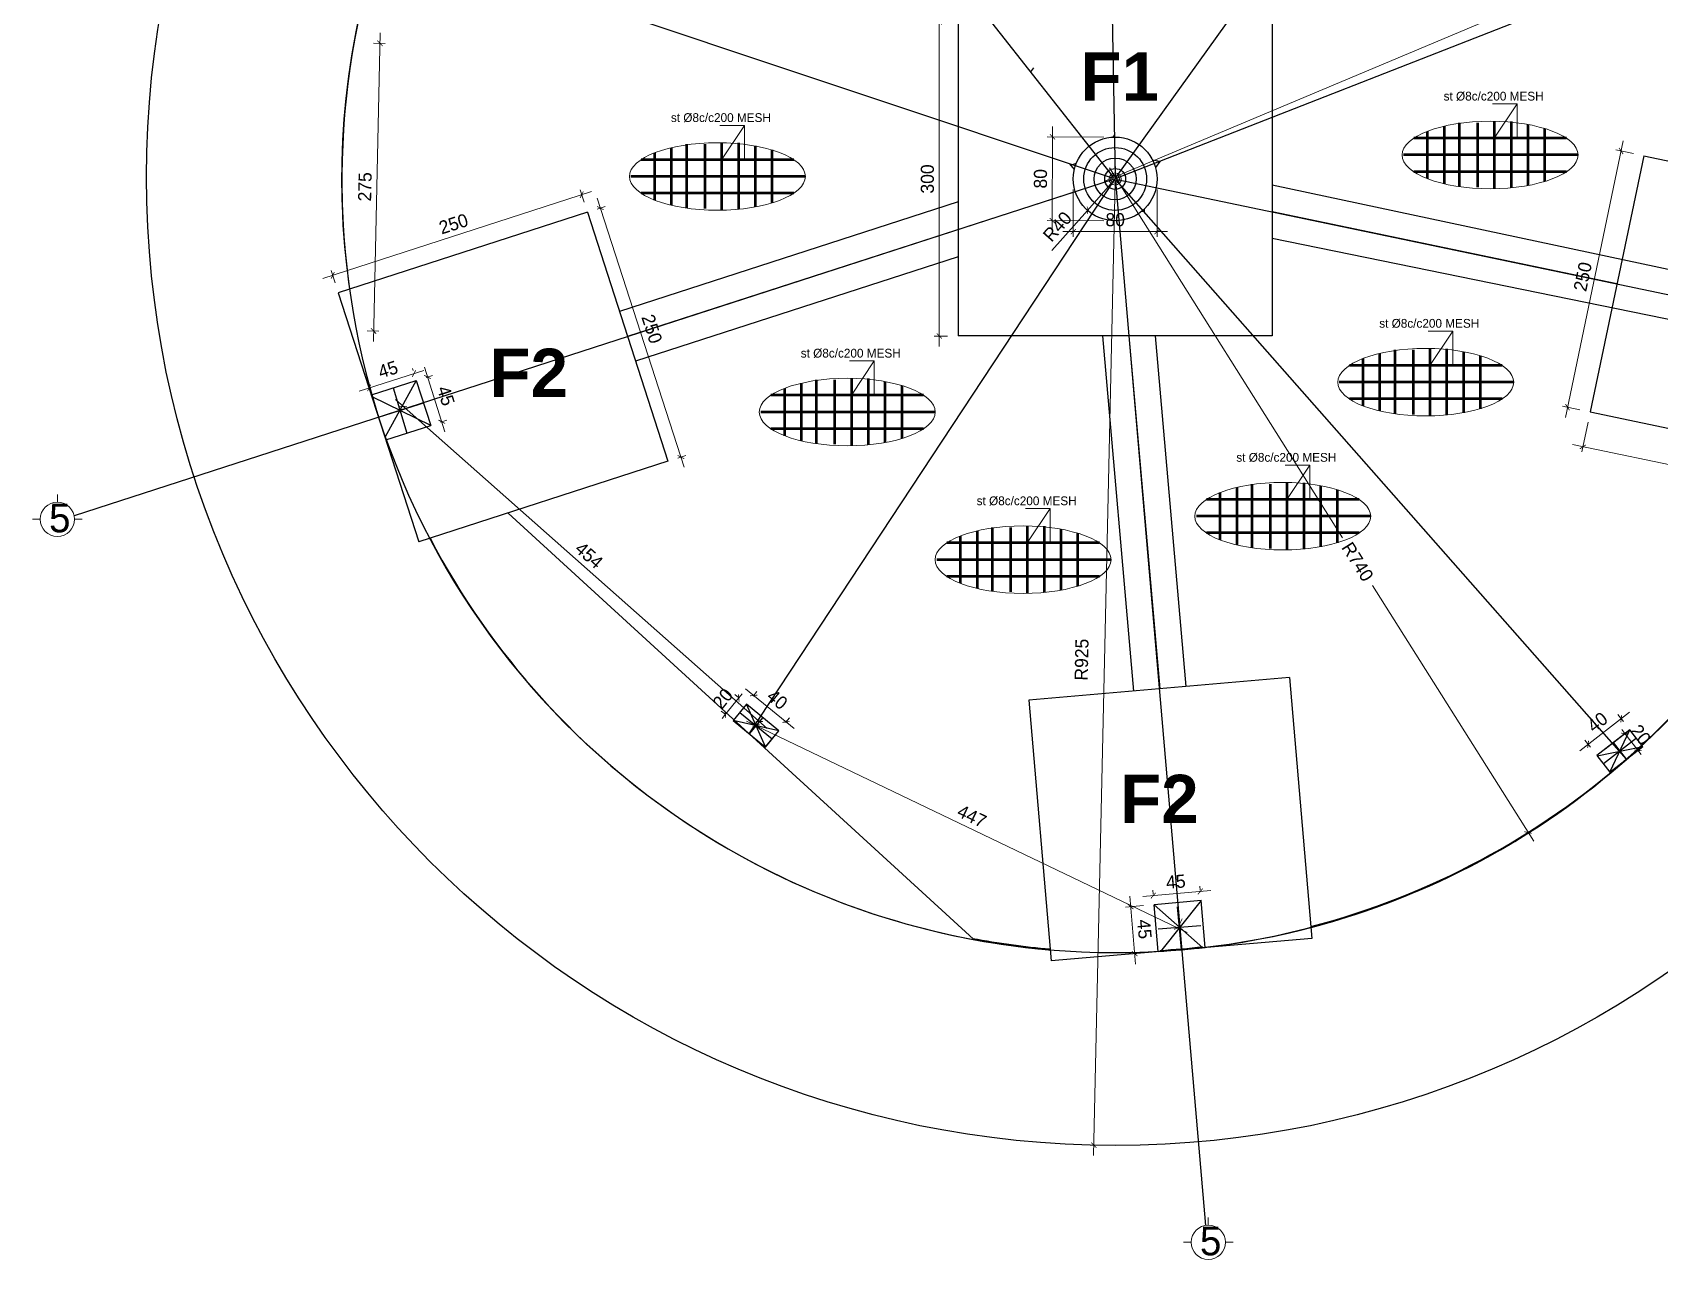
# Model space of a CAD drawing. Header units: inches. Extents: x -291016 to -124071, y 25078 to 137196.
# Drawn here: x -207243 to -205690, y 33585 to 34756 of the extents above; entities that cross this region are included whole.
import ezdxf

# ---------------------------------------------------------------- set-up
doc = ezdxf.new("R2010")
doc.units = ezdxf.units.IN
doc.header["$MEASUREMENT"] = 0
for name, color, linetype, lineweight in [('DOOR', 112, 'Continuous', 20), ('HACTH', 8, 'Continuous', 9), ('text', 7, 'Continuous', 35), ('TOP', 4, 'Continuous', 53)]:
    doc.layers.add(name, color=color, linetype=linetype, lineweight=lineweight)
for name, color, linetype in [('NOTES', 7, 'Continuous'), ('TEX', 4, 'Continuous'), ('WALL', 7, 'Continuous')]:
    doc.layers.add(name, color=color, linetype=linetype)
doc.styles.add('dim', font='')
doc.styles.add('SANSSERIFBOLD', font='sasb____.pfb', dxfattribs={"height": 70})
doc.styles.get('dim').set_extended_font_data('Kabel Bk BT')
doc.dimstyles.new('50PEA1', dxfattribs={"dimscale": 0, "dimtxt": 12.5, "dimasz": 5, "dimexe": 5, "dimexo": 10, "dimgap": 5, "dimtad": 1, "dimdec": 0, "dimdsep": 46, "dimtxsty": 'Standard', "dimblk1": 'ARCHTICK', "dimblk2": 'ARCHTICK', "dimsah": 1, "dimcen": 2.5, "dimdle": 10, "dimclrd": 8, "dimclre": 8, "dimclrt": 7, "dimadec": 0, "dimazin": 0, "dimtfac": 1, "dimtdec": 0, "dimtix": 1, "dimtmove": 2, "dimatfit": 3, "dimldrblk": 'ARCHTICK', "dimfxl": 1, "dimtolj": 1, "dimtzin": 0, "dimlwd": 13, "dimlwe": 13, "dimarcsym": 0})

# ---------------------------------------------------------------- blocks, each defined once
blk = doc.blocks.new('_ArchTick')
at = {"color": 0, "const_width": 0.15}
blk.add_lwpolyline([(-0.5, -0.5), (0.5, 0.5)], dxfattribs=at)
blk = doc.blocks.new('*D380')
at = {"layer": 'Defpoints', "color": 0, "linetype": 'Continuous', "ltscale": 0.2, "transparency": 16777216}
for p in [(-206561.7, 34114.9), (-206523.8, 34098), (-206530.7, 34089.6)]:
    blk.add_point(p, dxfattribs=at)
at = {"layer": 'DOOR', "color": 8, "lineweight": 13, "ltscale": 0.2, "transparency": 16777216}
blk.add_line((-206562.5, 34129.7), (-206516.1, 34091.7), dxfattribs=at)
at = {"layer": 'DOOR', "color": 8, "linetype": 'Continuous', "lineweight": 13, "ltscale": 0.2, "transparency": 16777216}
for p, q in [((-206555.3, 34122.7), (-206551.6, 34127.2)), ((-206524.4, 34097.4), (-206520.6, 34101.9))]:
    blk.add_line(p, q, dxfattribs=at)
at = {"layer": 'DOOR', "color": 8, "linetype": 'Continuous', "lineweight": 13, "ltscale": 0.2, "transparency": 16777216, "xscale": 5, "yscale": 5, "zscale": 5}
for p, rotation in [((-206554.8, 34123.3), 140.7629994113411), ((-206523.8, 34098), 320.7629994113411)]:
    blk.add_blockref('_ArchTick', p, dxfattribs=dict(at, rotation=rotation))
at = {"layer": 'DOOR', "color": 7, "linetype": 'Continuous', "ltscale": 0.2, "transparency": 16777216, "insert": (-206532.2, 34119.4), "char_height": 12.5, "attachment_point": 5, "rotation": 320.763}
blk.add_mtext('\\A1;40', dxfattribs=at)
blk = doc.blocks.new('*D381')
at = {"layer": 'Defpoints', "color": 0, "linetype": 'Continuous', "ltscale": 0.2, "transparency": 16777216}
for p in [(-206569, 34121), (-206561.7, 34114.9), (-206574.5, 34099.2)]:
    blk.add_point(p, dxfattribs=at)
at = {"layer": 'DOOR', "color": 8, "linetype": 'Continuous', "lineweight": 13, "ltscale": 0.2, "transparency": 16777216}
for p, q in [((-206569.4, 34121.2), (-206572.9, 34124.1)), ((-206582.2, 34105.6), (-206585.7, 34108.4))]:
    blk.add_line(p, q, dxfattribs=at)
at = {"layer": 'DOOR', "color": 8, "lineweight": 13, "ltscale": 0.2, "transparency": 16777216}
for p, q in [((-206569, 34121), (-206565.9, 34124.8)), ((-206581.8, 34105.3), (-206569, 34121)), ((-206581.8, 34105.3), (-206585, 34101.4))]:
    blk.add_line(p, q, dxfattribs=at)
at = {"layer": 'DOOR', "color": 8, "linetype": 'Continuous', "lineweight": 13, "ltscale": 0.2, "transparency": 16777216, "xscale": 5, "yscale": 5, "zscale": 5}
for p, rotation in [((-206569, 34121), 230.7629994113154), ((-206581.8, 34105.3), 50.76299941131533)]:
    blk.add_blockref('_ArchTick', p, dxfattribs=dict(at, rotation=rotation))
at = {"layer": 'DOOR', "color": 7, "linetype": 'Continuous', "ltscale": 0.2, "transparency": 16777216, "insert": (-206584.2, 34120.2), "char_height": 12.5, "attachment_point": 5, "rotation": 50.763}
blk.add_mtext('\\A1;20', dxfattribs=at)
blk = doc.blocks.new('*D382')
at = {"layer": 'Defpoints', "color": 0, "linetype": 'Continuous', "ltscale": 0.2, "transparency": 16777216}
for p in [(-205726.2, 34101.2), (-205717.9, 34090.6), (-205749.5, 34066)]:
    blk.add_point(p, dxfattribs=at)
at = {"layer": 'DOOR', "color": 8, "lineweight": 13, "ltscale": 0.2, "transparency": 16777216}
blk.add_line((-205765.6, 34070.5), (-205718.3, 34107.4), dxfattribs=at)
at = {"layer": 'DOOR', "color": 8, "linetype": 'Continuous', "lineweight": 13, "ltscale": 0.2, "transparency": 16777216}
for p, q in [((-205724.1, 34098.5), (-205729.3, 34105.2)), ((-205755.6, 34073.9), (-205760.8, 34080.6))]:
    blk.add_line(p, q, dxfattribs=at)
at = {"layer": 'DOOR', "color": 8, "linetype": 'Continuous', "lineweight": 13, "ltscale": 0.2, "transparency": 16777216, "xscale": 5, "yscale": 5, "zscale": 5}
for p, rotation in [((-205726.2, 34101.2), 37.94875498704682), ((-205757.8, 34076.6), 217.9487549870468)]:
    blk.add_blockref('_ArchTick', p, dxfattribs=dict(at, rotation=rotation))
at = {"layer": 'DOOR', "color": 7, "linetype": 'Continuous', "ltscale": 0.2, "transparency": 16777216, "insert": (-205748.9, 34097.8), "char_height": 12.5, "attachment_point": 5, "rotation": 37.9488}
blk.add_mtext('\\A1;40', dxfattribs=at)
blk = doc.blocks.new('*D383')
at = {"layer": 'Defpoints', "color": 0, "linetype": 'Continuous', "ltscale": 0.2, "transparency": 16777216}
for p in [(-205749.5, 34066), (-205710.2, 34070.9), (-205737, 34050)]:
    blk.add_point(p, dxfattribs=at)
at = {"layer": 'DOOR', "color": 8, "lineweight": 13, "ltscale": 0.2, "transparency": 16777216}
for p, q in [((-205722.7, 34086.9), (-205725.7, 34090.8)), ((-205722.7, 34086.9), (-205710.2, 34070.9)), ((-205710.2, 34070.9), (-205707.1, 34067))]:
    blk.add_line(p, q, dxfattribs=at)
at = {"layer": 'DOOR', "color": 8, "linetype": 'Continuous', "lineweight": 13, "ltscale": 0.2, "transparency": 16777216}
for p, q in [((-205741.6, 34072.1), (-205718.7, 34089.9)), ((-205729.1, 34056.2), (-205706.3, 34074))]:
    blk.add_line(p, q, dxfattribs=at)
at = {"layer": 'DOOR', "color": 8, "linetype": 'Continuous', "lineweight": 13, "ltscale": 0.2, "transparency": 16777216, "xscale": 5, "yscale": 5, "zscale": 5}
for p, rotation in [((-205722.7, 34086.9), 307.9487549870678), ((-205710.2, 34070.9), 127.9487549870678)]:
    blk.add_blockref('_ArchTick', p, dxfattribs=dict(at, rotation=rotation))
at = {"layer": 'DOOR', "color": 7, "linetype": 'Continuous', "ltscale": 0.2, "transparency": 16777216, "insert": (-205707.6, 34085.8), "char_height": 12.5, "attachment_point": 5, "rotation": 307.9488}
blk.add_mtext('\\A1;20', dxfattribs=at)
blk = doc.blocks.new('*D388')
at = {"layer": 'Defpoints', "color": 0, "linetype": 'Continuous', "ltscale": 0.2, "transparency": 16777216}
for p in [(-205357, 34977.5), (-206209.5, 34618.6)]:
    blk.add_point(p, dxfattribs=at)
at = {"layer": 'DOOR', "color": 8, "lineweight": 13, "ltscale": 0.2, "transparency": 16777216}
blk.add_line((-206218.7, 34614.7), (-205347.8, 34981.4), dxfattribs=at)
at = {"layer": 'DOOR', "color": 8, "linetype": 'Continuous', "lineweight": 13, "ltscale": 0.2, "transparency": 16777216, "xscale": 5, "yscale": 5, "zscale": 5, "rotation": 22.83008525945149}
blk.add_blockref('_ArchTick', (-205357, 34977.5), dxfattribs=at)
at = {"layer": 'DOOR', "color": 7, "linetype": 'Continuous', "ltscale": 0.2, "transparency": 16777216, "insert": (-205750.5, 34843), "char_height": 12.5, "attachment_point": 5, "rotation": 22.8301}
blk.add_mtext('\\A1;R925', dxfattribs=at)
blk = doc.blocks.new('*D389')
at = {"layer": 'Defpoints', "color": 0, "linetype": 'Continuous', "ltscale": 0.2, "transparency": 16777216}
for p in [(-206209.5, 34618.6), (-206229.9, 33693.8)]:
    blk.add_point(p, dxfattribs=at)
at = {"layer": 'DOOR', "color": 8, "lineweight": 13, "ltscale": 0.2, "transparency": 16777216}
blk.add_line((-206209.3, 34628.6), (-206230.2, 33683.8), dxfattribs=at)
at = {"layer": 'DOOR', "color": 8, "linetype": 'Continuous', "lineweight": 13, "ltscale": 0.2, "transparency": 16777216, "xscale": 5, "yscale": 5, "zscale": 5, "rotation": 268.7352641129002}
blk.add_blockref('_ArchTick', (-206229.9, 33693.8), dxfattribs=at)
at = {"layer": 'DOOR', "color": 7, "linetype": 'Continuous', "ltscale": 0.2, "transparency": 16777216, "insert": (-206241.5, 34157.5), "char_height": 12.5, "attachment_point": 5, "rotation": 88.7353}
blk.add_mtext('\\A1;R925', dxfattribs=at)
blk = doc.blocks.new('*D390')
at = {"layer": 'Defpoints', "color": 0, "linetype": 'Continuous', "ltscale": 0.2, "transparency": 16777216}
for p in [(-206249.5, 34616.6), (-206169.5, 34616.6), (-206169.5, 34566.3)]:
    blk.add_point(p, dxfattribs=at)
at = {"layer": 'DOOR', "color": 8, "linetype": 'Continuous', "lineweight": 13, "ltscale": 0.2, "transparency": 16777216}
for p, q in [((-206249.5, 34606.6), (-206249.5, 34561.3)), ((-206169.5, 34606.6), (-206169.5, 34561.3))]:
    blk.add_line(p, q, dxfattribs=at)
at = {"layer": 'DOOR', "color": 8, "lineweight": 13, "ltscale": 0.2, "transparency": 16777216}
blk.add_line((-206259.5, 34566.3), (-206159.5, 34566.3), dxfattribs=at)
at = {"layer": 'DOOR', "color": 8, "linetype": 'Continuous', "lineweight": 13, "ltscale": 0.2, "transparency": 16777216, "xscale": 5, "yscale": 5, "zscale": 5, "rotation": 180}
blk.add_blockref('_ArchTick', (-206249.5, 34566.3), dxfattribs=at)
at = {"layer": 'DOOR', "color": 8, "linetype": 'Continuous', "lineweight": 13, "ltscale": 0.2, "transparency": 16777216, "xscale": 5, "yscale": 5, "zscale": 5}
blk.add_blockref('_ArchTick', (-206169.5, 34566.3), dxfattribs=at)
at = {"layer": 'DOOR', "color": 7, "linetype": 'Continuous', "ltscale": 0.2, "transparency": 16777216, "insert": (-206209.5, 34577.6), "char_height": 12.5, "attachment_point": 5}
blk.add_mtext('\\A1;80', dxfattribs=at)
blk = doc.blocks.new('*D391')
at = {"layer": 'Defpoints', "color": 0, "linetype": 'Continuous', "ltscale": 0.2, "transparency": 16777216}
for p in [(-206210.2, 34656.6), (-206269.6, 34576.8), (-206210.4, 34576.6)]:
    blk.add_point(p, dxfattribs=at)
at = {"layer": 'DOOR', "color": 8, "lineweight": 13, "ltscale": 0.2, "transparency": 16777216}
blk.add_line((-206269.4, 34666.8), (-206269.6, 34566.8), dxfattribs=at)
at = {"layer": 'DOOR', "color": 8, "linetype": 'Continuous', "lineweight": 13, "ltscale": 0.2, "transparency": 16777216}
for p, q in [((-206220.2, 34656.6), (-206274.4, 34656.8)), ((-206220.4, 34576.7), (-206274.6, 34576.8))]:
    blk.add_line(p, q, dxfattribs=at)
at = {"layer": 'DOOR', "color": 8, "linetype": 'Continuous', "lineweight": 13, "ltscale": 0.2, "transparency": 16777216, "xscale": 5, "yscale": 5, "zscale": 5}
for p, rotation in [((-206269.4, 34656.8), 89.84661278515328), ((-206269.6, 34576.8), 269.8466127851532)]:
    blk.add_blockref('_ArchTick', p, dxfattribs=dict(at, rotation=rotation))
at = {"layer": 'DOOR', "color": 7, "linetype": 'Continuous', "ltscale": 0.2, "transparency": 16777216, "insert": (-206280.8, 34616.8), "char_height": 12.5, "attachment_point": 5, "rotation": 89.8466}
blk.add_mtext('\\A1;80', dxfattribs=at)
blk = doc.blocks.new('*D400')
at = {"layer": 'Defpoints', "color": 0, "linetype": 'Continuous', "ltscale": 0.2, "transparency": 16777216}
for p in [(-206552.5, 34094.5), (-206552.5, 34094.5), (-206149.9, 33901.1)]:
    blk.add_point(p, dxfattribs=at)
at = {"layer": 'DOOR', "color": 8, "lineweight": 13, "ltscale": 0.2, "transparency": 16777216}
blk.add_line((-206140.9, 33896.8), (-206561.5, 34098.9), dxfattribs=at)
at = {"layer": 'DOOR', "color": 8, "linetype": 'Continuous', "lineweight": 13, "ltscale": 0.2, "transparency": 16777216}
for p, q in [((-206548.2, 34103.5), (-206550.3, 34099)), ((-206145.6, 33910.1), (-206147.7, 33905.6))]:
    blk.add_line(p, q, dxfattribs=at)
at = {"layer": 'DOOR', "color": 8, "linetype": 'Continuous', "lineweight": 13, "ltscale": 0.2, "transparency": 16777216, "xscale": 5, "yscale": 5, "zscale": 5}
for p, rotation in [((-206552.5, 34094.5), 154.3350002551037), ((-206149.9, 33901.1), 334.3350002551037)]:
    blk.add_blockref('_ArchTick', p, dxfattribs=dict(at, rotation=rotation))
at = {"layer": 'DOOR', "color": 7, "linetype": 'Continuous', "ltscale": 0.2, "transparency": 16777216, "insert": (-206346.3, 34008), "char_height": 12.5, "attachment_point": 5, "rotation": 334.335}
blk.add_mtext('\\A1;447', dxfattribs=at)
blk = doc.blocks.new('*D401')
at = {"layer": 'Defpoints', "color": 0, "linetype": 'Continuous', "ltscale": 0.2, "transparency": 16777216}
for p in [(-206892.9, 34395.5), (-206889.5, 34399.3), (-206552.7, 34094.5)]:
    blk.add_point(p, dxfattribs=at)
at = {"layer": 'DOOR', "color": 8, "lineweight": 13, "ltscale": 0.2, "transparency": 16777216}
blk.add_line((-206541.8, 34091.7), (-206897, 34405.9), dxfattribs=at)
at = {"layer": 'DOOR', "color": 8, "linetype": 'Continuous', "lineweight": 13, "ltscale": 0.2, "transparency": 16777216}
for p, q in [((-206886.2, 34403), (-206886.2, 34403.1)), ((-206546.1, 34101.9), (-206546, 34102))]:
    blk.add_line(p, q, dxfattribs=at)
at = {"layer": 'DOOR', "color": 8, "linetype": 'Continuous', "lineweight": 13, "ltscale": 0.2, "transparency": 16777216, "xscale": 5, "yscale": 5, "zscale": 5}
for p, rotation in [((-206889.5, 34399.3), 138.4929883590364), ((-206549.3, 34098.3), 318.4929883590364)]:
    blk.add_blockref('_ArchTick', p, dxfattribs=dict(at, rotation=rotation))
at = {"layer": 'DOOR', "color": 7, "linetype": 'Continuous', "ltscale": 0.2, "transparency": 16777216, "insert": (-206712, 34257.2), "char_height": 12.5, "attachment_point": 5, "rotation": 318.493}
blk.add_mtext('\\A1;454', dxfattribs=at)
blk = doc.blocks.new('*D402')
at = {"layer": 'Defpoints', "color": 0, "linetype": 'Continuous', "ltscale": 0.2, "transparency": 16777216}
for p in [(-206927.8, 34746.5), (-206933.9, 34471.8), (-206917.8, 34471.4)]:
    blk.add_point(p, dxfattribs=at)
at = {"layer": 'DOOR', "color": 8, "lineweight": 13, "ltscale": 0.2, "transparency": 16777216}
blk.add_line((-206911.5, 34756.2), (-206918, 34461.4), dxfattribs=at)
at = {"layer": 'DOOR', "color": 8, "linetype": 'Continuous', "lineweight": 13, "ltscale": 0.2, "transparency": 16777216}
for p, q in [((-206917.8, 34746.3), (-206906.7, 34746.1)), ((-206923.9, 34471.6), (-206912.8, 34471.3))]:
    blk.add_line(p, q, dxfattribs=at)
at = {"layer": 'DOOR', "color": 8, "linetype": 'Continuous', "lineweight": 13, "ltscale": 0.2, "transparency": 16777216, "xscale": 5, "yscale": 5, "zscale": 5}
for p, rotation in [((-206911.7, 34746.2), 88.72819894094897), ((-206917.8, 34471.4), 268.728198940949)]:
    blk.add_blockref('_ArchTick', p, dxfattribs=dict(at, rotation=rotation))
at = {"layer": 'DOOR', "color": 7, "linetype": 'Continuous', "ltscale": 0.2, "transparency": 16777216, "insert": (-206926, 34609.1), "char_height": 12.5, "attachment_point": 5, "rotation": 88.7282}
blk.add_mtext('\\A1;275', dxfattribs=at)
blk = doc.blocks.new('*D600')
at = {"color": 8, "lineweight": 13, "transparency": 16777216}
for p, q in [((-206214.9, 34627.1), (-205992.3, 34273.7)), ((-205809.8, 33984), (-205963.7, 34228.3))]:
    blk.add_line(p, q, dxfattribs=at)
at = {"layer": 'Defpoints', "color": 0, "transparency": 16777216}
for p in [(-206209.5, 34618.6), (-205815.2, 33992.4)]:
    blk.add_point(p, dxfattribs=at)
at = {"color": 8, "lineweight": 13, "transparency": 16777216, "xscale": 5, "yscale": 5, "zscale": 5, "rotation": 302.2029900168423}
blk.add_blockref('_ArchTick', (-205815.2, 33992.4), dxfattribs=at)
at = {"color": 7, "transparency": 16777216, "insert": (-205978, 34251), "char_height": 12.5, "attachment_point": 5, "rotation": 302.203}
blk.add_mtext('\\A1;R740', dxfattribs=at)
blk = doc.blocks.new('*D601')
at = {"color": 8, "lineweight": 13, "transparency": 16777216}
for p, q in [((-206183, 33931.4), (-206118.3, 33936.9)), ((-206173.2, 33933.4), (-206173.5, 33937.2)), ((-206128.3, 33937.3), (-206128.7, 33941.1))]:
    blk.add_line(p, q, dxfattribs=at)
at = {"layer": 'Defpoints', "color": 0, "transparency": 16777216}
for p in [(-206128.2, 33936.1), (-206172.3, 33923.5), (-206127.5, 33927.3)]:
    blk.add_point(p, dxfattribs=at)
at = {"color": 8, "lineweight": 13, "transparency": 16777216, "xscale": 5, "yscale": 5, "zscale": 5}
for p, rotation in [((-206173.1, 33932.2), 184.9256058917272), ((-206128.2, 33936.1), 4.925605891727217)]:
    blk.add_blockref('_ArchTick', p, dxfattribs=dict(at, rotation=rotation))
at = {"color": 7, "transparency": 16777216, "insert": (-206151.6, 33945.4), "char_height": 12.5, "attachment_point": 5, "rotation": 4.9256}
blk.add_mtext('\\A1;45', dxfattribs=at)
blk = doc.blocks.new('*D602')
at = {"color": 8, "lineweight": 13, "transparency": 16777216}
for p, q in [((-206182.3, 33922.6), (-206199.7, 33921.1)), ((-206195.6, 33931.5), (-206190, 33866.7)), ((-206178.4, 33877.8), (-206195.8, 33876.3))]:
    blk.add_line(p, q, dxfattribs=at)
at = {"layer": 'Defpoints', "color": 0, "transparency": 16777216}
for p in [(-206172.3, 33923.5), (-206190.9, 33876.7), (-206168.5, 33878.6)]:
    blk.add_point(p, dxfattribs=at)
at = {"color": 8, "lineweight": 13, "transparency": 16777216, "xscale": 5, "yscale": 5, "zscale": 5}
for p, rotation in [((-206194.7, 33921.5), 94.92560589170375), ((-206190.9, 33876.7), 274.9256058917037)]:
    blk.add_blockref('_ArchTick', p, dxfattribs=dict(at, rotation=rotation))
at = {"color": 7, "transparency": 16777216, "insert": (-206181.6, 33900.1), "char_height": 12.5, "attachment_point": 5, "rotation": 274.9256}
blk.add_mtext('\\A1;45', dxfattribs=at)
blk = doc.blocks.new('*D605')
at = {"color": 8, "lineweight": 13, "transparency": 16777216}
for p, q in [((-205757.9, 34384.3), (-205763.8, 34355.9)), ((-205508.3, 34307.6), (-205772.6, 34362.9)), ((-205513.2, 34333.1), (-205519.1, 34304.8))]:
    blk.add_line(p, q, dxfattribs=at)
at = {"layer": 'Defpoints', "color": 0, "transparency": 16777216}
for p in [(-205755.9, 34394.1), (-205762.8, 34360.8), (-205511.2, 34342.9)]:
    blk.add_point(p, dxfattribs=at)
at = {"color": 8, "lineweight": 13, "transparency": 16777216, "xscale": 5, "yscale": 5, "zscale": 5}
for p, rotation in [((-205762.8, 34360.8), 168.1920705506228), ((-205518.1, 34309.7), 348.1920705506228)]:
    blk.add_blockref('_ArchTick', p, dxfattribs=dict(at, rotation=rotation))
at = {"color": 7, "transparency": 16777216, "insert": (-205638.2, 34346.2), "char_height": 12.5, "attachment_point": 5, "rotation": 348.1921}
blk.add_mtext('\\A1;250', dxfattribs=at)
blk = doc.blocks.new('*D606')
at = {"color": 8, "lineweight": 13, "transparency": 16777216}
for p, q in [((-205779.5, 34388.8), (-205724.3, 34653.1)), ((-205714.5, 34640.8), (-205731.2, 34644.3)), ((-205765.7, 34396.1), (-205782.4, 34399.6))]:
    blk.add_line(p, q, dxfattribs=at)
at = {"layer": 'Defpoints', "color": 0, "transparency": 16777216}
for p in [(-205726.3, 34643.3), (-205704.7, 34638.8), (-205755.9, 34394.1)]:
    blk.add_point(p, dxfattribs=at)
at = {"color": 8, "lineweight": 13, "transparency": 16777216, "xscale": 5, "yscale": 5, "zscale": 5}
for p, rotation in [((-205726.3, 34643.3), 78.19207055061685), ((-205777.5, 34398.6), 258.1920705506168)]:
    blk.add_blockref('_ArchTick', p, dxfattribs=dict(at, rotation=rotation))
at = {"color": 7, "transparency": 16777216, "insert": (-205762.9, 34523.3), "char_height": 12.5, "attachment_point": 5, "rotation": 78.1921}
blk.add_mtext('\\A1;250', dxfattribs=at)
blk = doc.blocks.new('*D611')
at = {"color": 8, "lineweight": 13, "transparency": 16777216}
for p, q in [((-206931.5, 34414), (-206869.7, 34433.8)), ((-206880.1, 34433.6), (-206880.7, 34435.5)), ((-206922.9, 34419.9), (-206923.5, 34421.8))]:
    blk.add_line(p, q, dxfattribs=at)
at = {"layer": 'Defpoints', "color": 0, "transparency": 16777216}
for p in [(-206879.2, 34430.7), (-206877.1, 34424.1), (-206919.8, 34410.4)]:
    blk.add_point(p, dxfattribs=at)
at = {"color": 8, "lineweight": 13, "transparency": 16777216, "xscale": 5, "yscale": 5, "zscale": 5}
for p, rotation in [((-206879.2, 34430.7), 17.7119008076966), ((-206922, 34417.1), 197.7119008076967)]:
    blk.add_blockref('_ArchTick', p, dxfattribs=dict(at, rotation=rotation))
at = {"color": 7, "transparency": 16777216, "insert": (-206904, 34434.6), "char_height": 12.5, "attachment_point": 5, "rotation": 17.7119}
blk.add_mtext('\\A1;45', dxfattribs=at)
blk = doc.blocks.new('*D612')
at = {"color": 8, "lineweight": 13, "transparency": 16777216}
for p, q in [((-206869.3, 34437), (-206849.6, 34375.1)), ((-206867.5, 34427.1), (-206861.5, 34429)), ((-206853.8, 34384.3), (-206847.8, 34386.2))]:
    blk.add_line(p, q, dxfattribs=at)
at = {"layer": 'Defpoints', "color": 0, "transparency": 16777216}
for p in [(-206877.1, 34424.1), (-206863.4, 34381.2), (-206852.6, 34384.7)]:
    blk.add_point(p, dxfattribs=at)
at = {"color": 8, "lineweight": 13, "transparency": 16777216, "xscale": 5, "yscale": 5, "zscale": 5}
for p, rotation in [((-206866.3, 34427.5), 107.7119008076842), ((-206852.6, 34384.7), 287.7119008076842)]:
    blk.add_blockref('_ArchTick', p, dxfattribs=dict(at, rotation=rotation))
at = {"color": 7, "transparency": 16777216, "insert": (-206848.7, 34409.5), "char_height": 12.5, "attachment_point": 5, "rotation": 287.7119}
blk.add_mtext('\\A1;45', dxfattribs=at)
blk = doc.blocks.new('*D613')
at = {"color": 8, "lineweight": 13, "transparency": 16777216}
for p, q in [((-206966.4, 34521.4), (-206709.5, 34604.5)), ((-206716.7, 34594.3), (-206720.5, 34606.2)), ((-206954.5, 34517.3), (-206958.4, 34529.2))]:
    blk.add_line(p, q, dxfattribs=at)
at = {"layer": 'Defpoints', "color": 0, "transparency": 16777216}
for p in [(-206719, 34601.5), (-206713.6, 34584.8), (-206951.5, 34507.8)]:
    blk.add_point(p, dxfattribs=at)
at = {"color": 8, "lineweight": 13, "transparency": 16777216, "xscale": 5, "yscale": 5, "zscale": 5}
for p, rotation in [((-206719, 34601.5), 17.93753934444492), ((-206956.8, 34524.5), 197.937539344445)]:
    blk.add_blockref('_ArchTick', p, dxfattribs=dict(at, rotation=rotation))
at = {"color": 7, "transparency": 16777216, "insert": (-206841.4, 34573.7), "char_height": 12.5, "attachment_point": 5, "rotation": 17.9375}
blk.add_mtext('\\A1;250', dxfattribs=at)
blk = doc.blocks.new('*D614')
at = {"color": 8, "lineweight": 13, "transparency": 16777216}
for p, q in [((-206704.3, 34598.3), (-206621.1, 34341.5)), ((-206704.1, 34587.9), (-206696.5, 34590.4)), ((-206627.1, 34350.1), (-206619.5, 34352.5))]:
    blk.add_line(p, q, dxfattribs=at)
at = {"layer": 'Defpoints', "color": 0, "transparency": 16777216}
for p in [(-206713.6, 34584.8), (-206636.6, 34347), (-206624.2, 34351)]:
    blk.add_point(p, dxfattribs=at)
at = {"color": 8, "lineweight": 13, "transparency": 16777216, "xscale": 5, "yscale": 5, "zscale": 5}
for p, rotation in [((-206701.2, 34588.8), 107.937539344447), ((-206624.2, 34351), 287.9375393444469)]:
    blk.add_blockref('_ArchTick', p, dxfattribs=dict(at, rotation=rotation))
at = {"color": 7, "transparency": 16777216, "insert": (-206652, 34473.4), "char_height": 12.5, "attachment_point": 5, "rotation": 287.9375}
blk.add_mtext('\\A1;250', dxfattribs=at)
blk = doc.blocks.new('*D616')
at = {"color": 8, "lineweight": 13, "transparency": 16777216}
for p, q in [((-206377.5, 34776.6), (-206377.5, 34456.6)), ((-206369.6, 34766.6), (-206382.5, 34766.6)), ((-206369.6, 34466.6), (-206382.5, 34466.6))]:
    blk.add_line(p, q, dxfattribs=at)
at = {"layer": 'Defpoints', "color": 0, "transparency": 16777216}
for p in [(-206359.6, 34766.6), (-206377.5, 34466.6), (-206359.6, 34466.6)]:
    blk.add_point(p, dxfattribs=at)
at = {"color": 8, "lineweight": 13, "transparency": 16777216, "xscale": 5, "yscale": 5, "zscale": 5}
for p, rotation in [((-206377.5, 34766.6), 90), ((-206377.5, 34466.6), 270)]:
    blk.add_blockref('_ArchTick', p, dxfattribs=dict(at, rotation=rotation))
at = {"color": 7, "transparency": 16777216, "insert": (-206388.8, 34616.6), "char_height": 12.5, "attachment_point": 5, "rotation": 90}
blk.add_mtext('\\A1;300', dxfattribs=at)
blk = doc.blocks.new('*D656')
at = {"color": 8, "lineweight": 13, "transparency": 16777216}
for p in [(-206209.5, 34616.6), (-206269.9, 34548.2)]:
    blk.add_line(p, (-206236, 34586.6), dxfattribs=at)
at = {"layer": 'Defpoints', "color": 0, "transparency": 16777216}
for p in [(-206209.5, 34616.6), (-206236, 34586.6)]:
    blk.add_point(p, dxfattribs=at)
at = {"color": 8, "lineweight": 13, "transparency": 16777216, "xscale": 5, "yscale": 5, "zscale": 5, "rotation": 48.61300600954942}
blk.add_blockref('_ArchTick', (-206236, 34586.6), dxfattribs=at)
at = {"color": 7, "transparency": 16777216, "insert": (-206264.7, 34571.1), "char_height": 12.5, "attachment_point": 5, "rotation": 48.613}
blk.add_mtext('\\A1;R40', dxfattribs=at)

msp = doc.modelspace()

# ---------------------------------------------------------------- linework, layer by layer
at = {"color": 1}
for p, q in [((-206208.4048, 34618.175), (-205572.8635, 35506.0444)), ((-206210.7416, 34618.1651), (-206901.549, 35494.9322)), ((-206222.6824, 35355.202), (-206209.4823, 34618.5451)), ((-206910.0964, 34850.8734), (-206211.4363, 34617.2563)), ((-206290.0679, 34718.8454), (-206287.1959, 34722.8576)), ((-205996.2952, 34699.7422), (-205995.9152, 34700.273)), ((-206211.4844, 34615.9802), (-207203.6682, 34294.7955)), ((-206209.6109, 34616.6459), (-206209.5209, 34616.6158)), ((-206209.5209, 34616.6158), (-206209.5737, 34616.5987)), ((-206209.5209, 34616.6158), (-206209.5127, 34616.5213)), ((-206209.3436, 34614.5593), (-206123.3888, 33617.1767)), ((-205721.2338, 34062.3069), (-206208.1856, 34615.1)), ((-206207.5944, 34616.2131), (-205139.2196, 34392.8637)), ((-206877.0568, 34424.0842), (-206906.9602, 34369.5853)), ((-206898.9644, 34417.0876), (-206886.0889, 34373.9604)), ((-206863.1976, 34381.2712), (-206919.0227, 34408.3892)), ((-206912.9915, 34388.9872), (-206874.0147, 34401.4362)), ((-206568.0217, 34107.1266), (-206537.0015, 34081.8729)), ((-206530.6762, 34089.6182), (-206561.6576, 34114.9194)), ((-206543.3268, 34074.1275), (-206561.6576, 34114.9194)), ((-206530.6762, 34089.6182), (-206574.4644, 34099.2375)), ((-206546.1669, 34102.2688), (-206558.9736, 34086.5869)), ((-206543.3268, 34074.1275), (-206530.6762, 34089.6182)), ((-205711.6499, 34082.54), (-205743.1546, 34057.8933)), ((-205737.005, 34050.0077), (-205717.9135, 34090.5719)), ((-205721.2338, 34062.3069), (-205733.6847, 34078.2727)), ((-205749.3041, 34065.7789), (-205705.4626, 34074.606)), ((-206172.3204, 33923.4532), (-206125.8417, 33882.2716)), ((-206127.4866, 33927.317), (-206166.3307, 33878.8245)), ((-206146.0862, 33880.548), (-206149.8737, 33921.289)), ((-206168.342, 33900.4782), (-206127.8141, 33903.4693))]:
    msp.add_line(p, q, dxfattribs=at)
for p, q in [((-205624.6047, 34845.6943), (-206209.5209, 34616.6158)), ((-206558.9736, 34086.5869), (-206209.5209, 34616.6158)), ((-206789.296, 34297.5477), (-206344.7829, 33890.4018)), ((-205737.005, 34050.0077), (-205705.4626, 34074.606))]:
    msp.add_line(p, q)
at = {"color": 3}
for p, q in [((-206359.6109, 34766.6459), (-206359.6109, 34466.6459)), ((-206059.6109, 34766.6459), (-206059.6109, 34466.6459)), ((-206210.2003, 34658.6178), (-206211.6749, 34656.5578)), ((-206210.2336, 34656.6095), (-206210.9682, 34657.5451)), ((-206210.7833, 34618.134), (-206234.3171, 34648.0029)), ((-206166.929, 34633.1667), (-206173.7918, 34634.6)), ((-205704.7119, 34638.7851), (-205755.8698, 34394.0753)), ((-205704.7119, 34638.7851), (-205460.0021, 34587.6272)), ((-206248.4976, 34625.6053), (-206252.8231, 34631.0952)), ((-206246.7424, 34631.2637), (-206251.6931, 34629.6611)), ((-206166.7997, 34633.3473), (-206171.0175, 34627.455)), ((-206247.5766, 34604.2966), (-206675.241, 34466.275)), ((-206209.5127, 34616.5213), (-206209.6109, 34616.6459)), ((-205524.9227, 34496.6094), (-206059.6109, 34610.752)), ((-206359.6109, 34594.7265), (-206682.9405, 34490.0599)), ((-206713.6155, 34584.8192), (-206951.4637, 34507.8242)), ((-206713.6155, 34584.8192), (-206636.6205, 34346.971)), ((-206231.1948, 34583.7422), (-206231.9519, 34583.4971)), ((-206206.0864, 34578.3082), (-206205.9527, 34576.7753)), ((-206181.7252, 34585.1781), (-206184.1567, 34585.6859)), ((-206181.9411, 34587.6442), (-206181.7139, 34585.0491)), ((-205730.2908, 34516.4302), (-206059.6109, 34585.2763)), ((-205534.2078, 34452.5777), (-206059.6109, 34559.6731)), ((-206359.6109, 34542.1719), (-206667.5415, 34442.4902)), ((-206951.4637, 34507.8242), (-206874.4687, 34269.976)), ((-206059.6109, 34466.6459), (-206359.6109, 34466.6459)), ((-206221.5418, 34466.6459), (-206191.8578, 34127.4959)), ((-206196.3463, 34466.6459), (-206166.953, 34129.6757)), ((-206171.3507, 34466.6459), (-206142.0482, 34131.8555)), ((-206919.8396, 34410.4207), (-206877.0568, 34424.0842)), ((-206877.0568, 34424.0842), (-206863.1976, 34381.2712)), ((-206912.9944, 34388.9872), (-206870.1272, 34402.6777)), ((-205755.8698, 34394.0753), (-205511.16, 34342.9175)), ((-206906.1492, 34367.5538), (-206863.1976, 34381.2712)), ((-206636.6205, 34346.971), (-206874.4687, 34269.976)), ((-206043.0133, 34140.3569), (-206292.0901, 34118.8913)), ((-206043.0133, 34140.3569), (-206021.5478, 33891.2801)), ((-206292.0901, 34118.8913), (-206270.6245, 33869.8146)), ((-206127.4866, 33927.317), (-206172.3204, 33923.4532)), ((-206168.5051, 33878.6387), (-206172.3204, 33923.4532)), ((-206146.0862, 33880.5473), (-206149.5571, 33921.3159)), ((-206123.6673, 33882.456), (-206127.4866, 33927.317)), ((-206021.5478, 33891.2801), (-206270.6245, 33869.8146))]:
    msp.add_line(p, q, dxfattribs=at)
at = {"color": 1}
for points in [[(-206530.6762, 34089.6182), (-206561.6576, 34114.9194), (-206574.4644, 34099.2375), (-206543.4829, 34073.9363)], [(-205737.005, 34050.0077), (-205705.4626, 34074.606), (-205717.9135, 34090.5719), (-205749.456, 34065.9736)]]:
    msp.add_lwpolyline(points, close=True, dxfattribs=at)
for centre, radius in [((-206209.5209, 34618.6064), 925), ((-206209.5209, 34616.6158), 40), ((-206209.5209, 34616.6158), 30), ((-206209.5209, 34616.6158), 20), ((-206209.5209, 34616.6158), 10)]:
    msp.add_circle(centre, radius)
at = {"color": 3}
for centre, radius, start, end in [((-206209.5127, 34616.5213), 738.798, 137.9715266, 188.1893222), ((-206199.0948, 34615.4602), 748.961, 161.6802478, 197.6007767), ((-206210.8891, 34619.0424), 741.4289, 275.0148992, 348.0336406), ((-206209.1715, 34617.8576), 740.1002, 198.0135794, 274.8904588), ((-206209.5127, 34616.5213), 738.798, 284.6665505, 338.4582739), ((-206209.5127, 34616.5213), 738.798, 207.6712115, 265.1846613), ((-206208.3067, 34612.2089), 734.3985, 274.8608024, 311.5327931), ((-206209.5127, 34616.5213), 738.798, 273.1804193, 276.6708322)]:
    msp.add_arc(centre, radius, start, end, dxfattribs=at)
at = {"color": 1}
for start, end in [(137.9768857, 188.1953346), (284.6678106, 338.4498658), (259.4491904, 265.1834012), (273.3495372, 276.5017345)]:
    msp.add_arc((-206209.5209, 34616.6158), 738.7034, start, end, dxfattribs=at)
for start, end in [(197.7980005, 198.084169), (284.6371488, 338.3140077), (259.3953562, 265.1872109), (273.3391167, 276.4857887)]:
    msp.add_arc((-206209.5209, 34618.6064), 740, start, end)
at = {"layer": 'DOOR', "color": 2, "linetype": 'Continuous', "ltscale": 0.2}
for radius in [5.7935, 4.0311, 2]:
    msp.add_circle((-206209.5663, 34616.5469), radius, dxfattribs=at)
for centre, radius, start, end in [((-206209.5209, 34616.6158), 738.7034, 161.5111588, 188.1953346), ((-206207.5067, 34614.9206), 736.1, 311.3461889, 338.5135686), ((-206209.5209, 34616.6158), 738.7034, 284.6678106, 311.3766105), ((-206209.5209, 34616.6158), 738.7034, 274.7245363, 276.5017345)]:
    msp.add_arc(centre, radius, start, end, dxfattribs=at)
at = {"layer": 'HACTH', "linetype": 'Continuous', "lineweight": 0}
for p, q in [((-205825.6616, 34688.2884), (-205847.4132, 34655.5)), ((-206563.6616, 34667.7884), (-206585.4132, 34635)), ((-205887.1616, 34471.2884), (-205908.9132, 34438.5)), ((-206439.6616, 34442.7884), (-206461.4132, 34410)), ((-206023.6616, 34343.2884), (-206045.4132, 34310.5)), ((-206271.6616, 34301.7884), (-206293.4132, 34269))]:
    msp.add_line(p, q, dxfattribs=at)
at = {"layer": 'HACTH', "linetype": 'Continuous', "lineweight": 0, "flags": 128}
for points in [[(-205825.6616, 34655.5), (-205825.6616, 34688.2884), (-205849.1159, 34688.2884)], [(-206563.6616, 34635), (-206563.6616, 34667.7884), (-206587.1159, 34667.7884)], [(-205887.1616, 34438.5), (-205887.1616, 34471.2884), (-205910.6159, 34471.2884)], [(-206439.6616, 34410), (-206439.6616, 34442.7884), (-206463.1159, 34442.7884)], [(-206023.6616, 34310.5), (-206023.6616, 34343.2884), (-206047.1159, 34343.2884)], [(-206271.6616, 34269), (-206271.6616, 34301.7884), (-206295.1159, 34301.7884)]]:
    msp.add_lwpolyline(points, dxfattribs=at)
at = {"layer": 'TOP'}
for p, q in [((-205895.4132, 34666.9709), (-205895.4132, 34612.0291)), ((-205880.947, 34670.2551), (-205880.947, 34609.31)), ((-205863.4132, 34670.2551), (-205863.4132, 34608.7449)), ((-205847.4132, 34671.5), (-205847.4132, 34607.5)), ((-205831.4132, 34671.5), (-205831.4132, 34608.1784)), ((-205815.4132, 34668.6373), (-205815.4132, 34610.3627)), ((-206585.4132, 34651), (-206585.4132, 34587)), ((-206569.4132, 34651), (-206569.4132, 34587.6784)), ((-205778.4808, 34655.5), (-205924.3456, 34655.5)), ((-205911.4132, 34662.0696), (-205911.4132, 34616.9304)), ((-205799.4132, 34664.8269), (-205799.4132, 34614.1731)), ((-206516.4808, 34635), (-206662.3456, 34635)), ((-206649.4132, 34641.5696), (-206649.4132, 34596.4304)), ((-206633.4132, 34646.4709), (-206633.4132, 34591.5291)), ((-206618.947, 34649.7551), (-206618.947, 34588.81)), ((-206601.4132, 34649.7551), (-206601.4132, 34588.2449)), ((-206553.4132, 34648.1373), (-206553.4132, 34589.8627)), ((-206537.4132, 34644.3269), (-206537.4132, 34593.6731)), ((-205767.4132, 34639.5), (-205933.9814, 34639.5)), ((-206505.4132, 34619), (-206671.9814, 34619)), ((-205778.4808, 34623.5), (-205924.3456, 34623.5)), ((-206516.4808, 34603), (-206662.3456, 34603)), ((-205956.9132, 34449.9709), (-205956.9132, 34395.0291)), ((-205942.447, 34453.2551), (-205942.447, 34392.31)), ((-205924.9132, 34453.2551), (-205924.9132, 34391.7449)), ((-205908.9132, 34454.5), (-205908.9132, 34390.5)), ((-205892.9132, 34454.5), (-205892.9132, 34391.1784)), ((-205876.9132, 34451.6373), (-205876.9132, 34393.3627)), ((-205839.9808, 34438.5), (-205985.8456, 34438.5)), ((-205972.9132, 34445.0696), (-205972.9132, 34399.9304)), ((-205860.9132, 34447.8269), (-205860.9132, 34397.1731)), ((-206509.4132, 34421.4709), (-206509.4132, 34366.5291)), ((-206494.947, 34424.7551), (-206494.947, 34363.81)), ((-206477.4132, 34424.7551), (-206477.4132, 34363.2449)), ((-206461.4132, 34426), (-206461.4132, 34362)), ((-206445.4132, 34426), (-206445.4132, 34362.6784)), ((-206429.4132, 34423.1373), (-206429.4132, 34364.8627)), ((-206413.4132, 34419.3269), (-206413.4132, 34368.6731)), ((-205828.9132, 34422.5), (-205995.4814, 34422.5)), ((-206392.4808, 34410), (-206538.3456, 34410)), ((-206525.4132, 34416.5696), (-206525.4132, 34371.4304)), ((-205839.9808, 34406.5), (-205985.8456, 34406.5)), ((-206381.4132, 34394), (-206547.9814, 34394)), ((-206392.4808, 34378), (-206538.3456, 34378)), ((-206078.947, 34325.2551), (-206078.947, 34264.31)), ((-206061.4132, 34325.2551), (-206061.4132, 34263.7449)), ((-206045.4132, 34326.5), (-206045.4132, 34262.5)), ((-206029.4132, 34326.5), (-206029.4132, 34263.1784)), ((-205976.4808, 34310.5), (-206122.3456, 34310.5)), ((-206109.4132, 34317.0696), (-206109.4132, 34271.9304)), ((-206093.4132, 34321.9709), (-206093.4132, 34267.0291)), ((-206013.4132, 34323.6373), (-206013.4132, 34265.3627)), ((-205997.4132, 34319.8269), (-205997.4132, 34269.1731)), ((-205965.4132, 34294.5), (-206131.9814, 34294.5)), ((-206341.4132, 34280.4709), (-206341.4132, 34225.5291)), ((-206326.947, 34283.7551), (-206326.947, 34222.81)), ((-206309.4132, 34283.7551), (-206309.4132, 34222.2449)), ((-206293.4132, 34285), (-206293.4132, 34221)), ((-206277.4132, 34285), (-206277.4132, 34221.6784)), ((-206261.4132, 34282.1373), (-206261.4132, 34223.8627)), ((-206245.4132, 34278.3269), (-206245.4132, 34227.6731)), ((-205976.4808, 34278.5), (-206122.3456, 34278.5)), ((-206224.4808, 34269), (-206370.3456, 34269)), ((-206357.4132, 34275.5696), (-206357.4132, 34230.4304)), ((-206213.4132, 34253), (-206379.9814, 34253)), ((-206224.4808, 34237), (-206370.3456, 34237))]:
    msp.add_line(p, q, dxfattribs=at)
at = {"layer": 'WALL', "color": 0, "lineweight": 13}
for p, q in [((-207219.7467, 34315.322), (-207219.7467, 34307.9717)), ((-207236.1443, 34291.7222), (-207243.4945, 34291.7222)), ((-207203.3492, 34291.7222), (-207195.999, 34291.7222)), ((-206120.5832, 33624.7687), (-206120.5832, 33617.4185)), ((-206136.9807, 33601.169), (-206144.3309, 33601.169)), ((-206104.1857, 33601.169), (-206096.8355, 33601.169))]:
    msp.add_line(p, q, dxfattribs=at)
for centre in [(-207219.7467, 34291.5736), (-207219.7467, 34291.5736), (-206120.5832, 33601.0203), (-206120.5832, 33601.0203)]:
    msp.add_circle(centre, 16.3982, dxfattribs=at)
at = {"layer": 'WALL', "lineweight": 18}
for centre in [(-205851.4132, 34639.5), (-206589.4132, 34619), (-205912.9132, 34422.5), (-206465.4132, 34394), (-206049.4132, 34294.5), (-206297.4132, 34253)]:
    msp.add_ellipse(centre, major_axis=(84, 0), ratio=0.383917036, start_param=-1.570796327, end_param=4.71238898, dxfattribs=at)

# ---------------------------------------------------------------- texts
at = {"layer": 'NOTES', "color": 0, "char_height": 27.5, "attachment_point": 1}
for insert in [(-207227.7114, 34306.6207), (-206128.5478, 33616.0674)]:
    msp.add_mtext('5', dxfattribs=dict(at, insert=insert))
at = {"layer": 'TEX', "style": 'dim'}
for p in [(-205895.8162, 34691.52), (-206633.8162, 34671.02), (-205957.3162, 34474.52), (-206509.8162, 34446.02), (-206093.8162, 34346.52), (-206341.8162, 34305.02)]:
    msp.add_text('st %%C8c/c200 MESH', height=8.4, dxfattribs=at).set_placement(p)
at = {"layer": 'text', "color": 0, "style": 'SANSSERIFBOLD'}
for s, p in [('F1', (-206242.6137, 34691.4944)), ('F1', (-206242.6137, 34691.4944)), ('F2', (-206807.1137, 34408.4944)), ('F2', (-206204.7917, 34001.5482))]:
    msp.add_text(s, height=46, dxfattribs=at).set_placement(p)

# ---------------------------------------------------------------- dimensions: what is measured, and where the dimension line sits
at = {"color": 3}
for p1, p2, distance, picture, middle in [((-206359.6109, 34766.6294), (-206359.6109, 34466.6459), -17.8891, '*D616', (-206388.75, 34616.6377)), ((-205755.8698, 34394.0753), (-205704.7119, 34638.7851), 22.0807, '*D606', (-205762.9162, 34523.2507)), ((-206951.4637, 34507.8242), (-206713.6155, 34584.8192), 17.4807, '*D613', (-206841.3881, 34573.6559)), ((-206713.6155, 34584.8192), (-206636.6205, 34346.971), 13.0296, '*D614', (-206652.0186, 34473.3727)), ((-206919.8396, 34410.4207), (-206877.0568, 34424.0842), 6.9796, '*D611', (-206903.9942, 34434.618)), ((-206877.0568, 34424.0842), (-206863.3664, 34381.2173), 11.2901, '*D612', (-206848.7399, 34409.5082)), ((-205511.16, 34342.9175), (-205755.8698, 34394.0753), 33.9811, '*D605', (-205638.1664, 34346.2463)), ((-206172.3204, 33923.4532), (-206127.4866, 33927.317), 8.806, '*D601', (-206151.6256, 33945.3671)), ((-206172.3204, 33923.4532), (-206168.4566, 33878.6194), -22.4882, '*D602', (-206181.5852, 33900.0714))]:
    dim = msp.add_aligned_dim(p1=p1, p2=p2, distance=distance, dimstyle='50PEA1', override={"dimscale": 1}, dxfattribs=at)
    dim.commit()
    dim.dimension.update_dxf_attribs({"geometry": picture, "text_midpoint": middle})
dim = msp.add_radius_dim(center=(-206209.5209, 34618.6064), mpoint=(-205815.1597, 33992.444), dimstyle='50PEA1', override={"dimscale": 1}, dxfattribs=at)
dim.commit()
dim.dimension.update_dxf_attribs({"geometry": '*D600', "text_midpoint": (-205978, 34251), "dimtype": 132})
dim = msp.add_radius_dim(center=(-206209.5209, 34616.6158), mpoint=(-206235.9665, 34586.6054), dimstyle='50PEA1', override={"dimscale": 1}, dxfattribs=at)
dim.commit()
dim.dimension.update_dxf_attribs({"geometry": '*D656', "text_midpoint": (-206264.6544, 34571.0665)})
at = {"layer": 'DOOR', "color": 2, "linetype": 'Continuous', "ltscale": 0.2}
for mpoint, picture, middle in [((-205356.9858, 34977.506), '*D388', (-205750.5, 34843)), ((-206229.9375, 33693.8317), '*D389', (-206241.5, 34157.5))]:
    dim = msp.add_radius_dim(center=(-206209.5209, 34618.6064), mpoint=mpoint, dimstyle='50PEA1', override={"dimscale": 1}, dxfattribs=at)
    dim.commit()
    dim.dimension.update_dxf_attribs({"geometry": picture, "text_midpoint": middle, "dimtype": 132})
for p1, p2, distance, picture, middle in [((-206927.7893, 34746.5364), (-206933.8888, 34471.7926), 16.1162, '*D402', (-206925.974, 34609.0565)), ((-206210.2336, 34656.6095), (-206210.4477, 34576.6266), -59.1709, '*D391', (-206280.7613, 34616.8065)), ((-206249.5209, 34616.6158), (-206169.5209, 34616.6158), -50.3014, '*D390', (-206209.5209, 34577.5644)), ((-206552.7111, 34094.4588), (-206892.8767, 34395.4861), -5.1012, '*D401', (-206711.9578, 34257.2174)), ((-206574.4644, 34099.2484), (-206561.663, 34114.9238), 9.5327, '*D381', (-206584.1606, 34120.2318)), ((-206561.6576, 34114.9194), (-206530.6762, 34089.6182), 10.8634, '*D380', (-206532.1795, 34119.3964)), ((-205749.456, 34065.9736), (-205717.9135, 34090.5719), 13.4939, '*D382', (-205748.9012, 34097.7849)), ((-206149.909, 33901.0761), (-206552.4922, 34094.5235), -0.0162, '*D400', (-206346.3211, 34007.9545)), ((-205749.456, 34065.9736), (-205737.005, 34050.0077), 33.9872, '*D383', (-205707.5582, 34085.8096))]:
    dim = msp.add_aligned_dim(p1=p1, p2=p2, distance=distance, dimstyle='50PEA1', override={"dimscale": 1}, dxfattribs=at)
    dim.commit()
    dim.dimension.update_dxf_attribs({"geometry": picture, "text_midpoint": middle})

doc.saveas('drawing.dxf')
